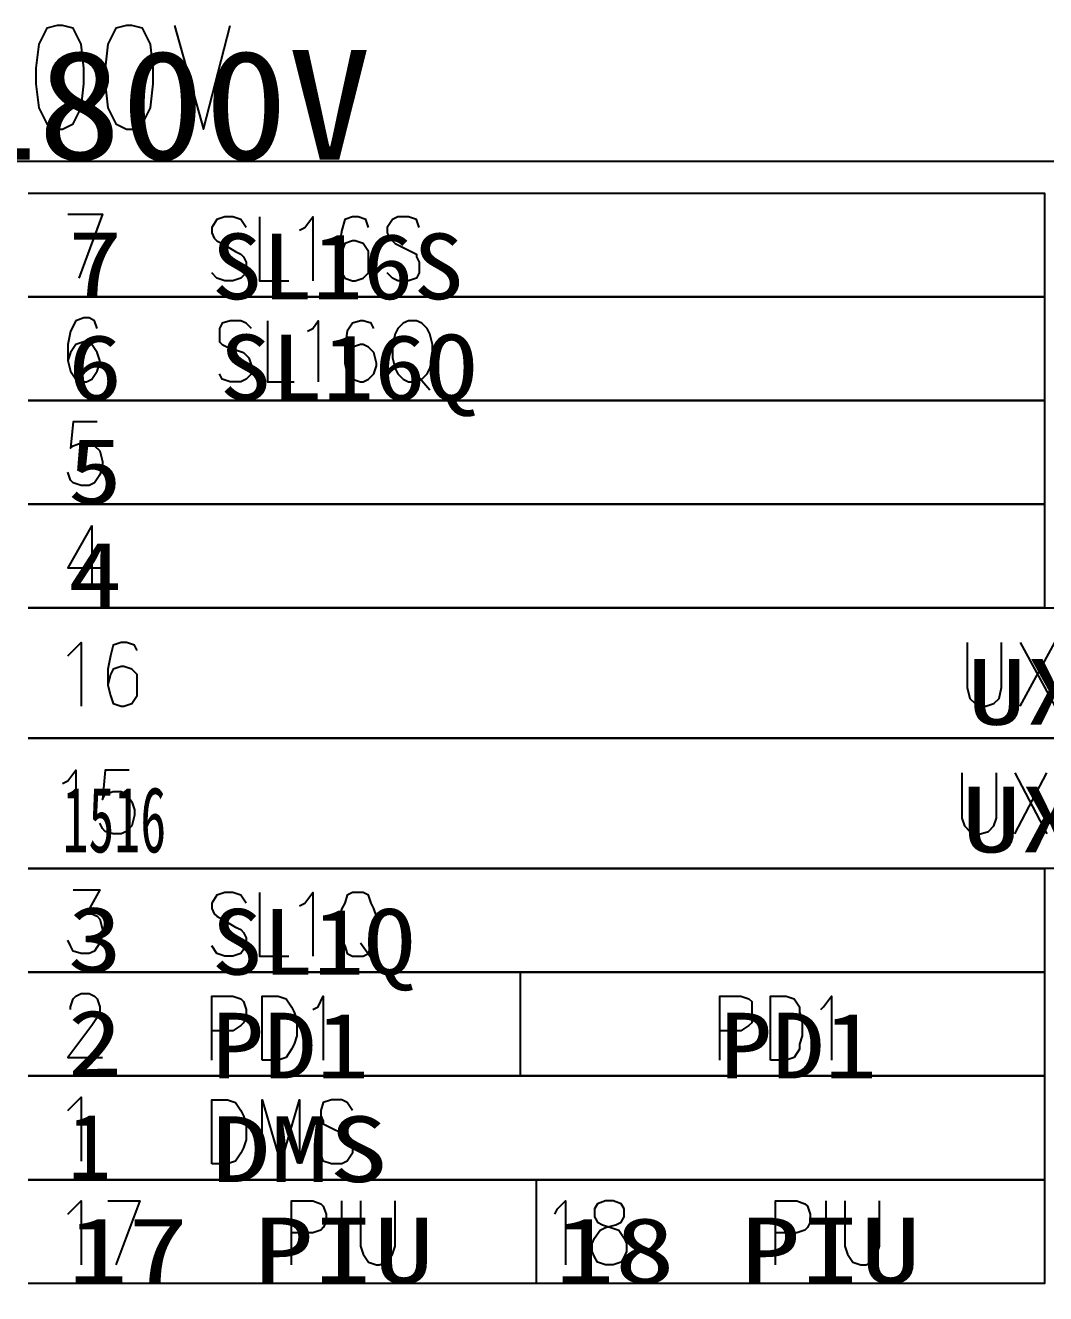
# Model space of a CAD drawing. Header units: metres. Extents: x 17 to 1264, y 17 to 859.
# Drawn here: x 418.7 to 474, y 487.7 to 556.4 of the extents above; entities that cross this region are included whole.
import ezdxf

# ---------------------------------------------------------------- set-up
doc = ezdxf.new("R2010")
doc.units = ezdxf.units.M
for name, color, linetype in [('LINES', 7, 'Continuous'), ('POLYLINES', 4, 'Continuous'), ('RECTS', 7, 'Continuous'), ('TEXTS', 3, 'Continuous')]:
    doc.layers.add(name, color=color, linetype=linetype)

msp = doc.modelspace()

# ---------------------------------------------------------------- linework, layer by layer
at = {"layer": 'LINES'}
for p, q in [((439.77, 537.7), (440.63, 536.69)), ((422.35, 529.34), (422.35, 525.89)), ((472.6, 519.55), (474.47, 523.01)), ((472.6, 523.01), (474.47, 519.55)), ((472.31, 512.64), (474.04, 515.95)), ((472.31, 515.95), (474.04, 512.64)), ((436.89, 506.74), (437.61, 505.73)), ((445.53, 505.15), (445.53, 499.54)), ((446.39, 493.92), (446.39, 488.3)), ((435.88, 489.31), (435.88, 492.77)), ((462.09, 489.31), (462.09, 492.77))]:
    msp.add_line(p, q, dxfattribs=at)
at = {"layer": 'POLYLINES'}
for points in [[(420.47, 556.42), (419.9, 556.27), (419.47, 555.41), (419.32, 554.11), (419.32, 553.25), (419.47, 551.95), (419.9, 551.09), (420.47, 550.8), (420.76, 550.8), (421.34, 551.09), (421.77, 551.95), (421.91, 553.25), (421.91, 554.11), (421.77, 555.41), (421.34, 556.27), (420.76, 556.42), (420.47, 556.42)], [(424.22, 556.42), (423.64, 556.27), (423.21, 555.41), (423.07, 554.11), (423.07, 553.25), (423.21, 551.95), (423.64, 551.09), (424.22, 550.8), (424.51, 550.8), (425.08, 551.09), (425.51, 551.95), (425.66, 553.25), (425.66, 554.11), (425.51, 555.41), (425.08, 556.27), (424.51, 556.42), (424.22, 556.42)], [(426.81, 556.42), (428.39, 550.8), (429.83, 556.42)], [(421.05, 546.19), (422.92, 546.19), (421.63, 542.74)], [(430.7, 545.47), (430.41, 545.9), (429.98, 546.05), (429.55, 546.05), (429.11, 545.9), (428.83, 545.47), (428.83, 545.18), (428.97, 544.9), (429.11, 544.75), (429.4, 544.61), (430.12, 544.18), (430.41, 544.03), (430.55, 543.89), (430.7, 543.6), (430.7, 543.02), (430.41, 542.74), (429.98, 542.59), (429.55, 542.59), (429.11, 542.74), (428.83, 543.02)], [(431.42, 546.05), (431.42, 542.59), (433, 542.59)], [(433.58, 545.33), (433.87, 545.47), (434.3, 546.05), (434.3, 542.59)], [(437.32, 545.47), (437.18, 545.9), (436.75, 546.05), (436.46, 546.05), (436.03, 545.9), (435.88, 545.33), (435.74, 544.61), (435.74, 543.74), (435.88, 543.02), (436.03, 542.74), (436.46, 542.59), (436.6, 542.59), (437.03, 542.74), (437.32, 543.02), (437.32, 543.6), (437.32, 543.74), (437.32, 544.18), (437.03, 544.61), (436.6, 544.75), (436.46, 544.75), (436.03, 544.61), (435.88, 544.18), (435.74, 543.74)], [(440.06, 545.47), (439.91, 545.9), (439.48, 546.05), (438.91, 546.05), (438.62, 545.9), (438.33, 545.47), (438.33, 545.18), (438.47, 544.9), (438.62, 544.75), (438.76, 544.61), (439.63, 544.18), (439.91, 544.03), (439.91, 543.89), (440.06, 543.6), (440.06, 543.02), (439.91, 542.74), (439.48, 542.59), (438.91, 542.59), (438.62, 542.74), (438.33, 543.02)], [(422.63, 540), (422.49, 540.43), (422.2, 540.58), (421.91, 540.58), (421.48, 540.43), (421.19, 539.86), (421.05, 539.14), (421.05, 538.27), (421.19, 537.7), (421.48, 537.26), (421.91, 537.12), (422.06, 537.12), (422.35, 537.26), (422.63, 537.7), (422.78, 538.13), (422.78, 538.27), (422.63, 538.7), (422.35, 539.14), (422.06, 539.28), (421.91, 539.28), (421.48, 539.14), (421.19, 538.7), (421.05, 538.27)], [(430.99, 540), (430.7, 540.29), (430.41, 540.43), (429.83, 540.43), (429.4, 540.29), (429.26, 540), (429.26, 539.71), (429.26, 539.28), (429.4, 539.14), (429.69, 538.99), (430.55, 538.7), (430.7, 538.56), (430.84, 538.42), (430.99, 537.98), (430.99, 537.55), (430.7, 537.26), (430.41, 537.12), (429.83, 537.12), (429.4, 537.26), (429.26, 537.55)], [(431.85, 540.43), (431.85, 537.12), (433.29, 537.12)], [(434.01, 539.86), (434.3, 540), (434.59, 540.43), (434.59, 537.12)], [(437.61, 540), (437.47, 540.29), (437.03, 540.43), (436.89, 540.43), (436.46, 540.29), (436.17, 539.86), (436.03, 538.99), (436.03, 538.13), (436.17, 537.55), (436.46, 537.26), (436.89, 537.12), (437.03, 537.12), (437.32, 537.26), (437.61, 537.55), (437.75, 537.98), (437.75, 538.13), (437.61, 538.7), (437.32, 538.99), (437.03, 539.14), (436.89, 539.14), (436.46, 538.99), (436.17, 538.7), (436.03, 538.13)], [(439.48, 540.43), (439.19, 540.29), (438.91, 540), (438.76, 539.71), (438.62, 539.14), (438.62, 538.42), (438.76, 537.84), (438.91, 537.55), (439.19, 537.26), (439.48, 537.12), (439.91, 537.12), (440.2, 537.26), (440.49, 537.55), (440.63, 537.84), (440.78, 538.42), (440.78, 539.14), (440.63, 539.71), (440.49, 540), (440.2, 540.29), (439.91, 540.43), (439.48, 540.43)], [(422.63, 534.96), (421.34, 534.96), (421.19, 533.52), (421.34, 533.66), (421.77, 533.81), (422.2, 533.81), (422.49, 533.66), (422.78, 533.38), (422.92, 532.8), (422.92, 532.51), (422.78, 532.08), (422.49, 531.65), (422.2, 531.5), (421.77, 531.5), (421.34, 531.65), (421.19, 531.79), (421.05, 532.22)], [(422.35, 529.34), (421.05, 527.04), (423.07, 527.04)], [(421.05, 522.29), (421.34, 522.58), (421.77, 523.01), (421.77, 519.55)], [(424.79, 522.58), (424.65, 522.86), (424.22, 523.01), (423.93, 523.01), (423.5, 522.86), (423.35, 522.29), (423.21, 521.57), (423.21, 520.7), (423.35, 520.13), (423.5, 519.7), (423.93, 519.55), (424.07, 519.55), (424.51, 519.7), (424.79, 520.13), (424.79, 520.56), (424.79, 520.7), (424.79, 521.28), (424.51, 521.57), (424.07, 521.71), (423.93, 521.71), (423.5, 521.57), (423.35, 521.28), (423.21, 520.7)], [(469.72, 523.01), (469.72, 520.56), (469.87, 519.98), (470.15, 519.7), (470.59, 519.55), (470.73, 519.55), (471.16, 519.7), (471.45, 519.98), (471.59, 520.56), (471.59, 523.01)], [(420.76, 515.38), (421.05, 515.52), (421.48, 516.1), (421.48, 512.64)], [(424.36, 516.1), (423.07, 516.1), (422.92, 514.51), (423.07, 514.8), (423.5, 514.94), (423.93, 514.94), (424.22, 514.8), (424.51, 514.37), (424.65, 513.94), (424.65, 513.65), (424.51, 513.07), (424.22, 512.78), (423.93, 512.64), (423.5, 512.64), (423.07, 512.78), (422.92, 512.93), (422.78, 513.22)], [(469.43, 515.95), (469.43, 513.5), (469.58, 513.07), (469.87, 512.78), (470.15, 512.64), (470.44, 512.64), (470.87, 512.78), (471.16, 513.07), (471.31, 513.5), (471.31, 515.95)], [(421.34, 509.62), (422.78, 509.62), (422.06, 508.32), (422.35, 508.32), (422.63, 508.18), (422.78, 508.03), (422.92, 507.46), (422.92, 507.17), (422.78, 506.74), (422.49, 506.3), (422.2, 506.16), (421.77, 506.16), (421.34, 506.3), (421.19, 506.59), (421.05, 506.88)], [(430.7, 508.9), (430.41, 509.33), (429.98, 509.47), (429.55, 509.47), (429.11, 509.33), (428.83, 508.9), (428.83, 508.61), (428.97, 508.32), (429.11, 508.18), (429.4, 508.03), (430.12, 507.6), (430.41, 507.46), (430.55, 507.31), (430.7, 507.02), (430.7, 506.59), (430.41, 506.16), (429.98, 506.02), (429.55, 506.02), (429.11, 506.16), (428.83, 506.59)], [(431.42, 509.47), (431.42, 506.02), (433, 506.02)], [(433.58, 508.75), (433.87, 508.9), (434.3, 509.47), (434.3, 506.02)], [(436.46, 509.47), (436.17, 509.33), (436.03, 508.9), (435.88, 508.61), (435.74, 508.18), (435.74, 507.31), (435.88, 506.88), (436.03, 506.59), (436.17, 506.16), (436.46, 506.02), (437.03, 506.02), (437.32, 506.16), (437.47, 506.59), (437.61, 506.88), (437.75, 507.31), (437.75, 508.18), (437.61, 508.61), (437.47, 508.9), (437.32, 509.33), (437.03, 509.47), (436.46, 509.47)], [(421.19, 503.14), (421.19, 503.28), (421.34, 503.71), (421.48, 503.86), (421.77, 504), (422.2, 504), (422.49, 503.86), (422.63, 503.71), (422.78, 503.28), (422.78, 502.99), (422.63, 502.7), (422.35, 502.27), (421.05, 500.54), (422.92, 500.54)], [(428.83, 500.4), (428.83, 503.86), (429.98, 503.86), (430.41, 503.71), (430.55, 503.57), (430.7, 503.14), (430.7, 502.7), (430.55, 502.42), (430.41, 502.27), (429.98, 501.98), (428.83, 501.98)], [(431.56, 500.4), (431.56, 503.86), (432.43, 503.86), (432.86, 503.71), (433.15, 503.28), (433.29, 502.99), (433.43, 502.56), (433.43, 501.7), (433.29, 501.26), (433.15, 500.98), (432.86, 500.54), (432.43, 500.4), (431.56, 500.4)], [(434.3, 503.14), (434.59, 503.28), (434.87, 503.86), (434.87, 500.4)], [(456.33, 500.4), (456.33, 503.86), (457.48, 503.86), (457.91, 503.71), (458.06, 503.57), (458.06, 503.14), (458.06, 502.7), (458.06, 502.42), (457.91, 502.27), (457.48, 501.98), (456.33, 501.98)], [(459.07, 500.4), (459.07, 503.86), (459.93, 503.86), (460.36, 503.71), (460.65, 503.28), (460.65, 502.99), (460.79, 502.56), (460.79, 501.7), (460.65, 501.26), (460.65, 500.98), (460.36, 500.54), (459.93, 500.4), (459.07, 500.4)], [(461.8, 503.14), (461.95, 503.28), (462.38, 503.86), (462.38, 500.4)], [(421.05, 497.66), (421.34, 497.95), (421.77, 498.38), (421.77, 494.93)], [(428.83, 494.78), (428.83, 498.24), (429.69, 498.24), (430.12, 498.1), (430.41, 497.66), (430.55, 497.38), (430.7, 496.94), (430.7, 496.08), (430.55, 495.65), (430.41, 495.36), (430.12, 494.93), (429.69, 494.78), (428.83, 494.78)], [(431.56, 494.78), (431.56, 498.24), (432.57, 494.78), (433.58, 498.24), (433.58, 494.78)], [(436.46, 497.66), (436.17, 498.1), (435.88, 498.24), (435.31, 498.24), (434.87, 498.1), (434.73, 497.66), (434.73, 497.38), (434.87, 497.09), (434.87, 496.94), (435.16, 496.8), (436.03, 496.37), (436.17, 496.22), (436.31, 496.08), (436.46, 495.79), (436.46, 495.36), (436.17, 494.93), (435.88, 494.78), (435.31, 494.78), (434.87, 494.93), (434.73, 495.36)], [(421.05, 492.05), (421.34, 492.34), (421.77, 492.77), (421.77, 489.31)], [(423.21, 492.77), (424.94, 492.77), (423.64, 489.31)], [(433.15, 489.31), (433.15, 492.77), (434.3, 492.77), (434.73, 492.62), (434.87, 492.48), (435.02, 492.05), (435.02, 491.62), (434.87, 491.33), (434.73, 491.18), (434.3, 491.04), (433.15, 491.04)], [(436.89, 492.77), (436.89, 490.32), (437.03, 489.89), (437.32, 489.46), (437.75, 489.31), (437.9, 489.31), (438.33, 489.46), (438.62, 489.89), (438.76, 490.32), (438.76, 492.77)], [(447.4, 492.05), (447.55, 492.34), (447.98, 492.77), (447.98, 489.31)], [(450.14, 492.77), (449.71, 492.62), (449.56, 492.34), (449.56, 491.9), (449.71, 491.62), (449.99, 491.47), (450.43, 491.33), (450.86, 491.18), (451.15, 490.75), (451.29, 490.46), (451.29, 490.03), (451.15, 489.74), (451, 489.46), (450.57, 489.31), (450.14, 489.31), (449.71, 489.46), (449.56, 489.74), (449.42, 490.03), (449.42, 490.46), (449.56, 490.75), (449.85, 491.18), (450.14, 491.33), (450.71, 491.47), (451, 491.62), (451.15, 491.9), (451.15, 492.34), (451, 492.62), (450.57, 492.77), (450.14, 492.77)], [(459.35, 489.31), (459.35, 492.77), (460.51, 492.77), (460.94, 492.62), (461.08, 492.48), (461.23, 492.05), (461.23, 491.62), (461.08, 491.33), (460.94, 491.18), (460.51, 491.04), (459.35, 491.04)], [(463.1, 492.77), (463.1, 490.32), (463.24, 489.89), (463.53, 489.46), (463.96, 489.31), (464.25, 489.31), (464.54, 489.46), (464.83, 489.89), (464.97, 490.32), (464.97, 492.77)]]:
    msp.add_lwpolyline(points, dxfattribs=at)
at = {"layer": 'RECTS'}
for points in [[(403.91, 549.07), (529.19, 549.07), (529.19, 486.43), (403.91, 486.43)], [(403.91, 549.07), (529.19, 549.07), (529.19, 486.43), (403.91, 486.43)], [(418.89, 547.34), (473.9, 547.34), (473.9, 541.73), (418.89, 541.73)], [(418.89, 541.73), (473.9, 541.73), (473.9, 536.11), (418.89, 536.11)], [(418.89, 536.11), (473.9, 536.11), (473.9, 530.5), (418.89, 530.5)], [(418.89, 530.5), (473.9, 530.5), (473.9, 524.88), (418.89, 524.88)], [(418.89, 524.88), (529.05, 524.88), (529.05, 517.82), (418.89, 517.82)], [(418.89, 517.82), (529.05, 517.82), (529.05, 510.77), (418.89, 510.77)], [(418.89, 510.77), (473.9, 510.77), (473.9, 505.15), (418.89, 505.15)], [(418.89, 505.15), (473.9, 505.15), (473.9, 499.54), (418.89, 499.54)], [(418.89, 499.54), (473.9, 499.54), (473.9, 493.92), (418.89, 493.92)], [(418.89, 493.92), (473.9, 493.92), (473.9, 488.3), (418.89, 488.3)]]:
    msp.add_lwpolyline(points, dxfattribs=at)

# ---------------------------------------------------------------- texts
at = {"layer": 'TEXTS'}
for s, height, width, p in [('OSN 1800V', 5.94, 1.116528, (396.86, 549.14)), ('7', 3.56, 1.211639, (421.05, 541.74)), ('SL16S', 3.56, 1.126967, (428.83, 541.59)), ('6', 3.56, 1.211639, (421.05, 536.12)), ('SL16Q', 3.56, 1.151268, (429.26, 536.12)), ('5', 3.56, 1.211639, (421.05, 530.51)), ('4', 3.56, 1.211639, (421.05, 524.89)), ('UXCM', 3.56, 1.317869, (469.72, 518.55)), ('1516', 3.56, 0.578908, (420.76, 511.64)), ('UXCM', 3.56, 1.317869, (469.43, 511.64)), ('3', 3.56, 1.211639, (421.05, 505.16)), ('SL1Q', 3.56, 1.136166, (428.83, 505.02)), ('2', 3.56, 1.211639, (421.05, 499.55)), ('PD1', 3.56, 1.171384, (428.83, 499.4)), ('PD1', 3.56, 1.171384, (456.33, 499.4)), ('1', 3.56, 0.969311, (421.05, 493.93)), ('DMS', 3.56, 1.31287, (428.83, 493.79)), ('17', 3.56, 1.342938, (421.05, 488.31)), ('PIU', 3.56, 1.342133, (431.1, 488.31)), ('18', 3.56, 1.342938, (447.4, 488.31)), ('PIU', 3.56, 1.342133, (457.45, 488.31))]:
    msp.add_text(s, height=height, dxfattribs=dict(at, width=width)).set_placement(p)

doc.saveas('drawing.dxf')
